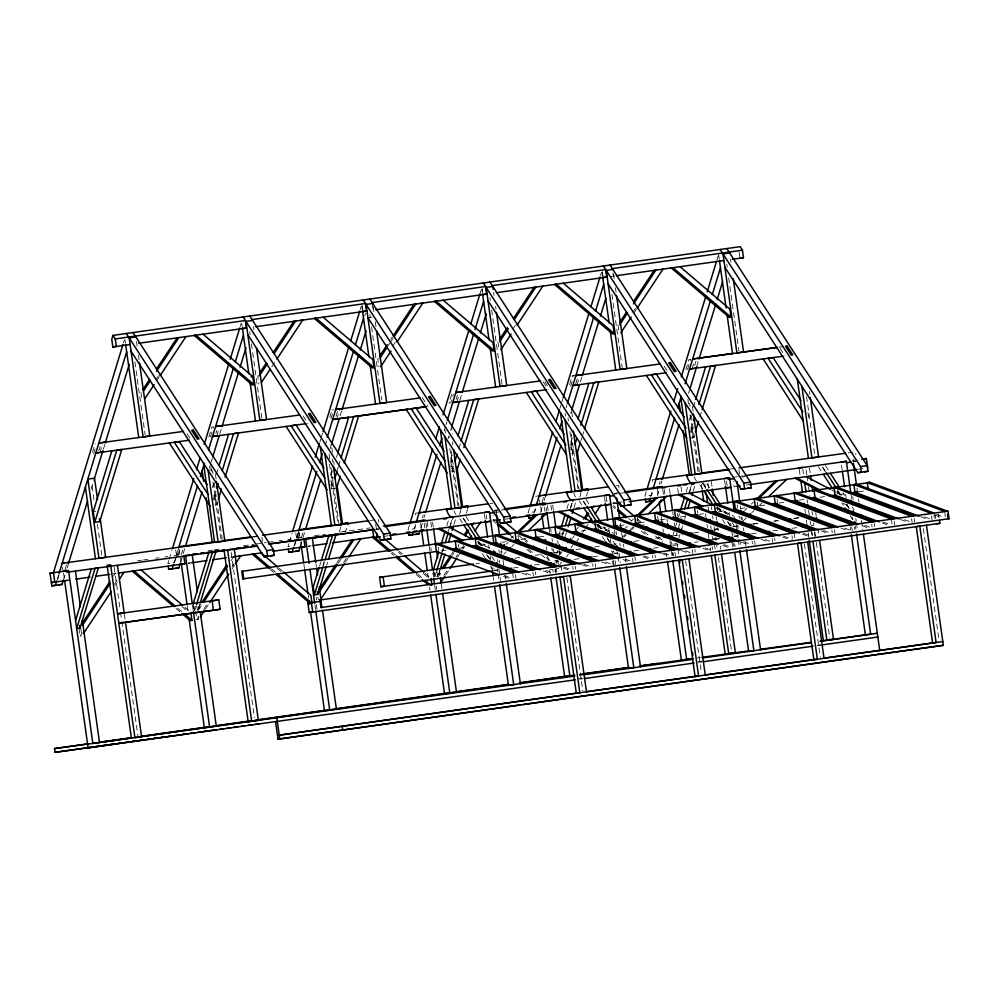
<?xml version="1.0" encoding="UTF-8"?>
<svg xmlns="http://www.w3.org/2000/svg" width="999" height="999" viewBox="0 0 999 999"><rect width="100%" height="100%" fill="white"/><g stroke="black" fill="none" stroke-linecap="round" stroke-linejoin="round"><path stroke-width="0.75" stroke-dasharray="5 3.75" d="M123.439 342.982L124.351 340.01M92.545 452.122L95.155 443.531M95.08 449.013L93.769 453.309L92.108 453.546M57.255 579.383L58.616 574.924M57.755 579.233L59.116 574.75M98.739 451.261L100.924 444.105M99.962 452.46L102.585 443.868M64.985 569.742L66.733 564.01M63.474 579.932L66.646 569.517M67.095 568.069L68.407 563.773M91.146 489.21L94.118 479.495M103.347 449.25L104.758 444.592M168.744 560.676L167.844 563.661L174.513 562.712L175.424 559.727M169.206 559.178L171.94 550.224M240.197 326.473L241.109 323.489M208.866 437.025L211.913 427.01L213.586 426.773L210.527 436.788L208.866 437.025L211.338 436.688M174.013 562.874L175.836 556.918M176.286 555.432L178.097 549.487M175.874 558.241L178.609 549.288M177.972 555.119L180.594 546.54M215.934 433.316L216.808 430.457M216.721 435.939L218.906 428.783M181.306 554.657L183.491 547.489M180.682 561.925L184.765 548.538M209.266 468.231L210.627 463.761M211.089 462.275L212.45 457.817M219.705 434.016L221.516 428.072M212.3 487.737L213.649 483.279M216.371 474.388L218.631 466.97M213.324 499.912L216.021 491.083M217.432 502.16L216.533 505.094L215.035 494.443M194.73 610.414L196.079 606.006M198.064 609.939L199.862 604.07M288.848 543.681L287.937 546.665L290.597 546.291M289.298 542.195L292.033 533.241M319.792 442.245L320.704 439.26M321.154 437.762L322.515 433.291M360.289 309.478L361.201 306.493M329.832 417.17L331.581 411.451M332.367 414.073L330.619 419.805L328.958 420.042M294.106 545.879L299.026 529.782M294.605 545.716L298.701 532.292M325.1 445.779L326.91 439.81M364.685 315.996L365.597 313.012M298.064 538.136L299.812 532.405M336.026 416.321L337.774 410.601M336.825 418.956L339.435 410.364M301.411 537.662L303.147 531.93M300.324 546.416L302.597 538.985M303.047 537.499L304.87 531.543M330.145 448.663L331.368 444.655L328.708 445.03M340.197 415.734L341.621 411.076M332.392 470.741L330.132 478.159L333.878 477.622M336.463 457.392L337.362 454.42M336.626 488.111L331.631 488.811L333.429 482.929M337.4 470.029L338.361 466.733M338.748 465.584L340.609 459.365M319.555 566.246L320.904 561.813M322.889 565.771L324.238 561.351M323.326 565.559L324.225 562.624M326.661 565.084L327.56 562.15M409.39 525.199L408.029 529.67L414.697 528.733L416.071 524.25M479.932 293.981L481.293 289.51M451.673 394.455L449.051 403.047L450.724 402.809L453.334 394.218M414.21 528.883L415.572 524.425M444.155 430.731L445.517 426.261M445.966 424.775L446.878 421.803M456.118 399.338L457.43 395.042M456.918 401.96L459.103 394.805M422.377 517.807L423.251 514.947M420.879 527.947L422.24 523.476M424.038 517.569L424.962 514.56M448.101 438.711L449.001 435.739L449.662 440.247M450.649 430.332L451.473 427.659L452.322 433.753M459.852 400.174L462.038 393.019M450.674 459.69L452.035 455.232M452.172 470.354L453.521 465.934M458.841 448.588L460.651 442.657M446.853 525.649L448.651 519.755M442.082 551.735L442.982 548.776M448.389 531.081L449.737 526.648M450.187 525.174L451.985 519.28M434.927 576.423L436.263 572.027M442.532 551.498L443.419 548.563M449.687 528.034L452.372 519.23M440.047 570.092L437.812 577.422L436.688 569.43M453.921 524.625L455.706 518.756M529.482 508.204L528.121 512.687L534.79 511.738L536.163 507.267M559.977 408.266L560.889 405.282M561.338 403.783L563.161 397.814M600.474 275.499L601.386 272.515M569.58 384.627L572.202 376.036L573.876 375.799M572.127 381.531L570.816 385.826L569.143 386.064M533.841 513.386L535.664 507.43M566.058 407.792L566.97 404.82M575.774 383.778L577.522 378.047M577.01 384.977L579.195 377.809M542.032 502.247L543.781 496.528M540.521 512.437L542.332 506.493M544.13 500.586L545.442 496.291M570.741 413.349L571.565 410.676M580.382 381.755L581.805 377.098M570.766 442.694L572.127 438.249M573.613 448.951L571.815 454.832L574.313 454.483M580.856 440.871L581.755 437.924M582.205 436.463L584.003 430.569M559.29 533.741L560.189 530.781M566.945 508.666L568.743 502.759M562.187 534.74L563.086 531.793M570.279 508.191L572.077 502.285M556.805 553.571L557.704 550.636M562.624 534.502L563.511 531.568M570.679 508.104L572.464 502.247M559.69 554.57L560.589 551.635M565.509 535.501L566.408 532.567M574.013 507.642L575.799 501.773M646.241 491.695L644.879 496.166L651.548 495.217L652.921 490.746M716.783 260.477L718.144 255.994M685.901 369.543L688.96 359.515L690.634 359.278L687.574 369.305L685.901 369.543L688.386 369.205M650.599 496.865L652.422 490.921M692.095 368.693L693.843 362.962M694.642 365.597L695.953 361.301M659.228 484.303L660.102 481.431M657.28 495.929L659.09 489.972M660.888 484.065L661.813 481.043M688.586 393.306L689.485 390.322M696.753 366.533L699.013 359.091M689.335 420.242L690.696 415.796M693.406 406.893L695.217 400.961M690.371 432.43L693.069 423.588M689.822 438.136L693.581 437.612L694.48 434.665M699.862 416.995L701.66 411.101M673.151 534.565L674.05 531.618M675.861 525.711L676.76 522.764M678.558 516.858L679.457 513.911M686.201 491.783L687.549 487.362M676.048 535.564L676.947 532.617M678.746 526.71L679.645 523.763M689.547 491.321L691.345 485.414M689.035 494.168L691.72 485.364M678.958 537.699L679.844 534.765M681.643 528.896L682.529 525.961M684.777 518.631L685.664 515.696M693.269 490.759L694.617 486.363M155.844 379.682L158.416 375.786M156.731 380.731L159.316 376.848M113.411 576.173L115.135 573.576M80.744 627.946L81.868 635.938L80.107 636.176L82.692 632.28M114.473 584.253L117.045 580.357M115.372 585.314L117.083 582.717M271.778 366.808L276.074 360.327M200.911 603.858L195.742 611.663L196.865 619.655L198.626 619.417L197.502 611.425M198.364 610.127L201.798 604.919M231.056 560.714L233.641 556.818L231.893 557.055M196.865 619.655L198.589 617.057M203.746 609.278L208.042 602.784M232.093 566.445L233.803 563.848M205.494 609.028L209.79 602.547M232.13 568.793L234.703 564.897M390.734 339.435L392.457 336.838M388.186 345.704L389.91 343.107M390.771 341.795L393.344 337.899M392.694 346.166L395.267 342.27M336.488 563.473L339.073 559.565M338.249 563.224L340.821 559.328M343.594 562.425L346.166 558.541M345.342 562.187L347.927 558.291M512.787 329.183L515.372 325.287M436.8 576.386L440.234 571.178M451.423 554.283L453.146 551.685M437.687 577.447L441.983 570.941M452.31 555.344L454.033 552.734M443.931 575.299L448.226 568.806M455.956 557.117L457.679 554.52M461.975 548.039L463.686 545.442M445.679 575.049L449.113 569.855M457.704 556.88L459.428 554.283M462.862 549.088L464.585 546.49M632.879 312.188L635.464 308.291M633.778 313.249L636.351 309.353M560.327 554.195L562.05 551.598M576.685 529.482L578.396 526.885M572.415 538.349L574.125 535.751M559.727 564.797L561.45 562.2M570.891 547.914L572.614 545.317M566.633 556.768L568.356 554.17M576.947 541.183L578.658 538.598M582.954 532.105L584.677 529.507M585.539 528.209L588.111 524.313M511.063 538.149L513.286 536.038M506.168 544.255L508.391 542.132M503.808 554.083L506.068 551.935M511.688 546.578L513.936 544.43M631.168 521.166L633.378 519.055M625.149 528.321L627.372 526.211M622.152 537.325L625.536 534.115M630.032 529.832L633.403 526.61M623.913 537.087L626.161 534.952M631.78 529.582L634.04 527.447M744.605 510.514L746.827 508.404M751.26 504.17L753.471 502.06M742.881 521.166L746.253 517.957M751.885 512.599L754.133 510.452M759.752 505.094L762 502.947M609.877 276.611L614.472 275.961M369.243 317.532L371.915 317.158M332.018 410.015L333.678 409.777M209.415 470.117L212.075 469.73M93.269 511.663L95.779 511.313M450.224 461.163L452.722 460.814M570.317 444.18L572.814 443.818M451.723 471.828L454.22 471.478M418.868 512.799L415.522 513.274L415.909 515.971M535.626 496.278L538.961 495.816M655.719 479.295L652.384 479.77L652.946 483.803M616.42 485.714L618.643 485.402L619.018 488.099M137.637 560.789L141.783 560.189M143.319 559.977L147.914 559.328M155.557 558.241L159.066 557.767M164.748 556.942L167.807 556.505M173.926 555.644L180.494 554.732M208.179 550.799L212.775 550.149M214.31 549.937L220.442 549.063M243.431 545.816L254.171 544.293M255.694 544.08L266.421 542.557M267.957 542.345L274.088 541.47M279.133 540.771L282.193 540.347M287.887 539.522L291.396 539.035M297.078 538.224L304.146 537.225M314.485 535.764L325.649 534.19M340.534 532.067L370.105 527.909M494.355 510.314L503.983 508.966M614.36 493.331L620.479 492.47M492.582 511.363L503.309 509.852M612.674 494.38L617.27 493.731M618.806 493.506L624.937 492.644M732.766 477.385L737.362 476.735M738.885 476.523L743.481 475.874M852.597 460.452L857.192 459.802M375.562 529.395L378.671 528.958M499.875 511.813L495.654 512.4M855.706 461.476L853.483 461.788L852.721 456.406M112.937 573.901L116.009 573.463M191.109 562.824L188.049 563.249L191.558 562.774M230.969 557.18L234.028 556.755M311.213 545.829L308.142 546.266L310.477 545.941M492.607 520.167L498.164 519.38M612.612 503.184L616.333 502.672M617.657 502.497L622.24 501.848M383.441 536.426L388.049 535.776M505.069 519.218L508.141 518.793M746.34 485.077L749.837 484.59M858.066 469.268L864.197 468.394M441.458 550.799L446.091 550.149M459.115 548.301L467.719 547.09M480.082 545.342L486.925 544.368M501.71 542.282L506.343 541.62M520.916 539.56L526.423 538.786M538.773 537.037L547.165 535.839M558.866 534.19L565.709 533.216M581.156 531.031L585.789 530.382M600.561 528.296L605.869 527.534M619.105 525.674L627.497 524.475M639.185 522.827L645.366 521.953M659.939 519.892L666.108 519.018M680.019 517.045L686.201 516.171M698.551 514.423L707.155 513.211M718.631 511.588L724.812 510.714M740.259 508.528L744.892 507.867M759.677 505.781L767.394 504.682M778.883 503.059L786.6 501.973M798.963 500.224L804.47 499.438M819.917 497.252L824.55 496.603M839.123 494.542L845.304 493.668M858.541 491.795L865.384 490.821M713.96 529.408L717.969 528.846M475.961 563.673L479.47 563.199M514.76 558.191L521.328 557.28M535.089 555.332L541.208 554.457M554.982 552.509L559.565 551.86M575.948 549.537L580.993 548.838M594.305 546.94L600.874 546.016M633.99 541.333L640.109 540.471M655.406 538.311L661.076 537.487M673.314 535.751L682.504 534.453M693.656 532.892L700.861 531.868M713.536 530.082L718.131 529.433M553.446 552.909L556.78 552.435M554.57 560.901L557.904 560.427M673.826 544.03L677.16 543.556M712.237 536.513L712.624 539.21L719.292 538.261M493.131 570.367L496.466 569.892M614.335 553.221L616.558 552.909M734.427 536.226L736.65 535.914M850.074 515.646L852.584 519.517L855.918 519.043M811.25 525.661L813.923 525.287L813.548 522.589M494.567 570.666L497.627 570.242L494.118 570.716L493.743 568.031M513.024 568.044L521.116 566.908M534.44 565.009L539.035 564.36M555.856 561.987L558.916 561.55M574.213 559.39L579.258 558.691M592.569 556.793L600.674 555.656M614.435 553.708L617.494 553.284L613.985 553.758L613.611 551.061M633.791 550.973L639.909 550.112M653.221 548.214L659.79 547.29M673.114 545.392L679.682 544.48M694.53 542.37L698.039 541.883M714.422 539.547L719.455 538.848M734.752 536.688L737.811 536.251L734.302 536.738L733.928 534.04M579.507 674.3L582.592 673.863M579.295 674.6L582.38 674.163M579.408 675.399L582.492 674.962M578.995 678.483L582.08 678.046M579.732 679.195L583.029 678.733M698.588 662.374L701.885 661.912M817.444 645.566L820.741 645.104M379.583 358.703L377.822 358.941L378.946 366.933M259.49 375.699L257.73 375.936L258.853 383.928M778.858 347.165L783.441 346.541M572.202 376.036L577.16 375.362M730.344 469.055L734.964 468.419M848.213 452.909L855.494 451.898L855.868 454.582M489.96 503.583L492.582 503.221M253.309 536.538L257.917 535.914M370.254 520.504L374.862 519.867M253.484 537.025L258.104 536.388M343.619 531.793L345.117 531.306A9.353 4.346 81.9 0 0 346.715 528.758L346.915 528.021A9.353 4.346 81.9 0 0 347.265 525.486M741.945 477.085L745.017 476.673M852.609 461.9L856.081 461.413M375.961 529.32L379.033 528.896M737.599 486.326L734.09 486.8L733.341 481.418M617.507 503.321L613.998 503.796L613.436 499.762M497.402 520.304L493.906 520.791L493.144 515.409M733.229 526.748L740.858 525.699M753.071 524.025L759.178 523.189M774.437 521.091L777.497 520.679M794.28 518.381L798.863 517.744M714.347 529.37L717.394 528.946M732.667 526.86L740.296 525.811M752.509 524.138L758.616 523.301M773.875 521.203L778.458 520.579M793.718 518.481L799.824 517.644M613.836 544.18L616.171 543.856M712.624 539.21L718.718 538.374M733.99 536.276L738.561 535.651M751.348 533.866L758.403 532.929M772.714 530.931L778.246 530.207M791.982 528.321L799.625 527.272M550.474 569.63L552.235 569.393M557.155 568.681L558.903 568.443M697.29 657.941L700.374 657.529M697.826 661.713L702.434 661.076M817.844 645.254L820.928 644.83M936.513 514.473L943.805 517.182M934.003 514.822L941.295 517.544M924.537 516.92L931.83 519.63M920.579 516.733L927.871 519.443M904.607 519.73L910.439 521.903M900.648 519.542L906.48 521.715M883.216 522.015L890.509 524.725M882.167 522.914L889.46 525.624M864.747 525.374L872.027 528.084M862.237 525.724L869.53 528.446M844.804 528.196L852.097 530.906M840.846 528.009L848.139 530.719M823.413 530.469L830.706 533.191M820.916 530.831L828.208 533.541M803.483 533.291L809.315 535.464M802.447 534.19L809.739 536.9M783.553 536.113L792.307 539.373M782.517 537.012L789.797 539.722M765.084 539.472L772.377 542.195M761.126 539.285L768.406 541.995M743.693 541.758L750.986 544.467M741.183 542.107L748.476 544.817M723.763 544.567L731.043 547.29M722.714 545.466L730.007 548.189M705.282 547.939L711.113 550.112M702.784 548.289L708.616 550.461M685.351 550.749L691.183 552.922M681.393 550.561L688.686 553.284M663.96 553.034L671.253 555.744M661.463 553.384L668.756 556.106M644.03 555.856L651.323 558.566M642.981 556.743L650.274 559.465M625.549 559.215L632.842 561.925M623.051 559.565L628.883 561.738M605.619 562.037L611.45 564.21M601.66 561.85L608.953 564.56M584.228 564.31L591.52 567.02M581.73 564.66L587.562 566.833M564.298 567.132L570.129 569.305M563.261 568.031L570.541 570.741M545.829 570.491L553.121 573.214M543.319 570.854L549.15 573.014M525.899 573.314L531.73 575.486M521.928 573.126L529.22 575.836M504.507 575.586L511.788 578.309M503.459 576.485L509.29 578.658M831.905 490.072L835.976 492.195M837.324 492.907L842.756 495.729M843.206 503.321L850.087 506.905M716.495 507.292L734.14 516.495M716.108 508.241L731.031 516.033M596.403 524.288L614.048 533.491M591.945 523.114L596.016 525.237M597.365 525.949L609.577 532.317M477.672 541.982L493.956 550.474M478.633 543.643L485.414 547.177M637.05 518.593L644.155 524.662M658.378 536.788L664.31 541.845M636.488 519.855L640.034 522.877M655.444 536.026L662.562 542.082M613.374 505.444L615.746 507.467M628.758 518.568L631.118 520.579M644.143 531.68L650.062 536.725M612.799 506.693L615.172 508.716M641.208 530.919L647.127 535.963M523.851 538.149L528.583 542.195M546.366 557.355L549.925 560.389M518.543 535.352L526.835 542.432M541.058 554.557L546.99 559.615M528.571 549.213L534.477 554.258M493.681 521.191L496.041 523.214M510.252 535.327L513.798 538.349M526.81 549.45L532.729 554.495M399.013 551.098L402.572 554.133M425.087 573.339L429.832 577.372M398.439 552.347L400.811 554.37M423.339 573.576L429.258 578.633M391.908 552.072L395.454 555.094M417.932 574.275L422.677 578.309M391.333 553.321L393.706 555.344M416.183 574.512L420.916 578.546M278.921 568.081L282.467 571.116M277.16 568.331L281.905 572.365M271.815 569.068L275.362 572.09M270.055 569.305L273.614 572.327M184.902 607.317L188.449 610.352M181.955 606.543L187.887 611.6M177.747 608.254L182.48 612.287M175.999 608.491L180.732 612.524M780.094 348.389L784.977 355.956M825.399 465.621L828.758 470.804M843.031 492.882L844.717 495.467M852.272 507.155L853.958 509.752M822.901 467.382L825.424 471.278M838.024 490.746L841.383 495.941M847.264 505.032L848.938 507.629M822.527 467.42L825.024 471.291M837.549 490.646L840.883 495.816M846.727 504.845L849.237 508.716M818.356 466.595L821.69 471.765M841.732 502.734L843.393 505.319M664.148 366.171L668.219 372.465M706.98 483.791L709.502 487.687M724.612 511.051L726.298 513.648M732.18 522.727L734.69 526.623M702.809 482.954L706.168 488.149M718.756 507.629L721.278 511.513M727.996 521.903L730.519 525.799M702.422 483.004L705.769 488.161M719.118 508.816L720.791 511.388M727.472 521.715L729.982 525.586M699.924 484.765L703.259 489.922M722.464 519.605L724.974 523.476M544.905 381.668L547.352 385.439M543.231 381.905L548.126 389.46M586.051 499.475L589.41 504.67M603.683 526.735L606.206 530.631M612.924 541.021L615.434 544.917M583.553 501.248L586.076 505.144M598.663 524.612L601.186 528.508M607.067 537.599L609.577 541.495M583.166 501.273L585.676 505.157M598.189 524.512L600.699 528.384M607.38 538.711L609.877 542.582M578.995 500.462L582.33 505.619M602.372 536.6L604.882 540.471M611.55 550.799L613.224 553.384L612.849 550.711M422.327 397.627L428.034 406.456M465.959 516.471L469.318 521.665M483.591 543.731L485.264 546.328M491.983 556.705L494.505 560.601M463.461 518.244L465.971 522.127M478.571 541.608L480.257 544.205M487.812 555.881L490.334 559.777M463.074 518.269L465.571 522.14M478.096 541.508L479.77 544.08M486.451 554.408L488.948 558.279M459.74 518.743L462.237 522.614M482.28 553.596L484.777 557.467M490.621 566.495L492.295 569.08M303.047 415.884L307.942 423.439M187.1 433.666L191.184 439.96M575.561 496.853L575.162 496.191A9.353 4.346 81.9 0 1 573.851 492.982M944.767 512.699L945.304 516.583M938.548 513.898L939.122 517.932M935.052 514.373L935.613 518.419M934.015 515.534L934.377 518.131M931.518 515.896L932.067 519.78M923.376 528.758L939.072 640.509M914.085 518.356L914.634 522.24M911.587 518.706L912.124 522.589M894.155 521.178L894.704 525.062M891.47 520.229L892.02 524.125M874.038 522.702L874.587 526.585M871.715 524.35L872.077 526.935M856.917 488.061L857.367 491.258M858.453 498.976L858.89 502.06M861.488 520.579L862.799 529.845M852.759 496.603L853.196 499.7M855.806 518.219L856.23 521.303M856.455 522.852L857.317 529.02M851.136 495.292L851.56 498.376M855.469 526.161L855.906 529.245M854.295 526.81L854.657 529.408M852.209 516.858L852.584 519.517M851.785 527.172L852.334 531.056M841.533 465.134L842.182 469.767M845.654 494.468L846.091 497.552M846.965 503.721L847.389 506.818M850.211 526.873L850.649 529.97M836.987 490.884L837.349 493.469M834.352 529.632L834.902 533.516M831.855 529.994L832.217 532.579M809.402 391.446L809.827 394.493M806.555 396.553L814.884 455.906M807.954 412.612L809.028 420.229M809.44 467.944L810.301 474.113M815.733 512.699L816.158 515.784M817.894 528.134L818.768 534.303M806.143 469.967L806.805 474.587M807.017 476.136L807.667 480.769M808.541 486.938L809.839 496.203M812 511.638L812.437 514.722M814.822 531.705L815.471 536.326M816.345 542.507L829.794 638.199M814.422 532.455L814.972 536.338M811.737 531.518L812.287 535.402M802.759 468.881L803.633 475.062M807.105 499.75L807.542 502.834M808.616 510.551L809.277 515.184M810.139 521.366L810.576 524.45M811.663 532.167L812.087 535.252M799.262 469.368L800.124 475.536M804.894 509.49L805.331 512.574M806.418 520.292L806.867 523.538M808.154 532.642L808.803 537.275M804.395 544.03L820.316 657.305M794.305 533.978L794.854 537.862M791.995 535.626L792.357 538.224M777.197 499.338L777.559 501.935M739.135 252.173L739.772 256.706M774.562 538.099L774.924 540.684M772.052 538.449L772.602 542.332M730.506 259.053L730.943 262.1M726.773 264.223L727.197 267.27M728.696 277.947L738.985 351.086M757.254 502.16L757.629 504.745M718.606 254.508L719.243 259.078M754.632 540.921L755.169 544.805M752.122 541.271L752.484 543.856M738.923 469.755L739.497 473.801M740.396 506.231L740.833 509.315M741.907 517.032L742.344 520.117M743.431 527.834L743.868 530.931M745.379 541.733L746.028 546.366M740.996 516.895L741.37 519.567M739.06 515.796L739.435 518.469M737.324 504.982L737.687 507.567M737.737 525.474L738.174 528.558M739.697 539.36L740.559 545.541M736.113 524.15L736.763 528.783M737.624 534.952L738.061 538.049M738.273 539.585L739.36 547.302M726.473 481.019L727.235 486.401M734.69 543.731L735.064 546.328M724.562 480.107L725.424 486.288M729.12 512.524L729.545 515.609M730.631 523.326L731.068 526.423M731.93 532.592L732.367 535.676M733.453 543.394L733.89 546.478M732.005 542.794L732.554 546.678M717.207 506.505L717.757 510.389M711.3 481.393L712.162 487.574M716.283 516.895L716.72 519.98M717.806 527.697L718.244 530.794M720.404 546.228L720.841 549.313M708.016 483.429L708.666 488.049M711.263 506.58L711.7 509.665M712.562 515.834L712.999 518.918M714.085 526.635L714.735 531.268M715.609 537.45L716.033 540.534M716.258 542.07L717.344 549.787M718.418 557.504L731.655 651.66M714.585 545.267L715.122 549.15M704.844 483.891L705.494 488.511M708.104 507.042L708.528 510.127M710.701 525.561L711.138 528.646M692.432 406.443L693.281 412.525M712.262 546.915L712.624 549.5M701.335 484.365L701.985 488.998M705.456 513.698L705.893 516.783M706.98 524.5L707.417 527.584M708.279 533.753L708.928 538.386M710.239 547.652L710.664 550.736M689.61 403.284L690.034 406.331M691.32 415.459L699.225 471.765M692.082 426.948L693.581 437.612M687.861 399.375L688.511 403.946M690.009 414.597L698.126 472.427M690.983 427.609L692.482 438.261M697.464 510.626L697.826 513.211M694.829 549.375L695.192 551.96M692.332 549.725L692.869 553.608M680.993 486.663L681.755 492.045M677.672 488.499L678.433 493.881M685.639 560.826L701.348 672.577M677.534 513.436L677.896 516.033M669.455 488.711L670.104 493.344M672.714 511.863L673.139 514.947M674.225 522.664L674.662 525.749M677.272 544.28L677.697 547.365M677.921 548.901L678.783 555.082M674.899 552.197L675.449 556.081M664.198 489.435L664.847 494.068M671.578 541.908L672.015 544.992M673.089 552.709L673.526 555.806M672.402 552.547L672.764 555.144M662.787 489.66L663.436 494.28M666.907 518.981L667.344 522.065M669.942 540.584L670.591 545.217M671.465 551.398L672.115 556.018M657.317 488.836L658.179 495.005M661.213 516.62L661.862 521.241M662.949 528.958L663.386 532.055M666.42 553.658L666.857 556.743M657.592 516.258L657.966 518.856M654.969 555.019L655.332 557.604M613.536 274.051L614.185 278.621M615.471 287.762L616.108 292.332M612.961 273.114L613.386 276.136M652.459 555.369L652.822 557.954M618.019 324.962L619.143 332.954M611.937 294.455L622.227 367.607M637.487 517.782L637.849 520.379M602.36 271.528L602.996 276.049M602.047 272.502L602.484 275.599M634.852 556.543L635.401 560.427M632.529 558.191L633.079 562.075M623.476 544.193L623.851 546.89M620.304 523.226L620.729 526.311M621.603 532.479L622.252 537.112M625.287 558.716L625.724 561.813M619.78 543.331L620.154 546.028M616.133 531.655L616.558 534.752M619.168 553.271L620.466 562.524M614.497 530.344L614.934 533.429M617.532 551.947L617.969 555.032M618.181 556.58L619.055 562.749M606.193 496.665L607.142 503.396M615.097 560.651L615.646 564.535M604.47 497.102L605.119 501.735M608.803 527.971L609.452 532.604M610.327 538.773L610.976 543.406M613.361 560.389L614.01 565.022M612.599 561.013L613.149 564.897M597.802 524.725L598.351 528.608M595.167 563.473L595.716 567.357M571.778 412.2L572.415 416.758M592.669 563.823L593.031 566.421M571.253 433.928L579.183 490.284M567.981 417.894L568.419 420.929M569.905 431.58L578.034 489.41M570.891 444.592L572.39 455.257M570.741 447.227L571.178 450.262M565.109 413.136L565.534 416.183M575.237 566.296L575.599 568.881M572.739 566.645L573.101 569.243M566.883 577.634L582.804 690.908M552.697 505.232L553.571 511.401M557.692 540.734L558.116 543.818M558.99 549.987L559.64 554.62M561.163 565.422L562.025 571.603M550.886 505.069L551.648 510.452M557.779 560.451L558.341 564.447M556.031 560.689L556.406 563.361M547.39 505.556L548.139 510.939M550.699 529.108L551.123 532.192M551.997 538.361L552.435 541.446M553.521 549.163L553.946 552.26M556.118 567.694L556.768 572.315M555.307 569.118L555.669 571.703M546.241 507.717L546.678 510.801M549.275 529.32L549.712 532.417M551.885 547.852L552.322 550.936M554.92 569.455L555.357 572.539M544.405 507.367L544.979 511.401M552.797 569.467L553.171 572.052M540.709 506.493L541.47 511.888M546.403 547.027L546.84 550.112M547.714 556.281L548.364 560.914M549.662 570.179L550.099 573.264M539.522 499.85L539.897 502.547M535.377 571.94L535.739 574.525M493.631 292.395L494.055 295.354M495.591 306.281L496.016 309.328M532.867 572.29L533.416 576.173M497.927 341.958L499.05 349.95M489.872 297.427L490.297 300.387M491.633 309.927L502.122 384.59M518.069 536.001L518.431 538.586M482.267 288.524L482.692 291.533M481.955 289.498L482.392 292.582M515.434 574.75L515.984 578.633M512.749 573.813L513.299 577.697M496.078 510.889L496.515 513.973M501.51 549.475L501.935 552.559M503.021 560.277L503.671 564.91M505.194 575.711L505.631 578.796M501.56 556.231L500.624 549.537L498.876 549.775L499.25 552.447M499.463 560.352L499.837 563.049M497.552 559.452L497.989 562.537M498.851 568.718L500.586 581.068M497.44 568.943L497.877 572.027M498.089 573.563L499.175 581.281M486.288 514.997L486.85 519.043M484.378 514.098L485.027 518.718M488.711 544.967L489.148 548.051M490.234 555.769L490.659 558.853M491.745 566.57L492.182 569.655M493.269 577.372L493.693 580.469M478.209 541.645L478.571 544.23M452.46 441.945L452.884 444.992M451.161 450.911L459.09 507.28M449.812 448.576L457.942 506.406M450.799 461.588L452.297 472.24M450.861 465.734L451.298 468.781M445.005 430.132L445.442 433.179M458.279 544.455L458.641 547.052M438.336 547.277L438.711 549.875M432.604 522.215L433.254 526.848M439.323 570.067L440.197 576.236M441.283 583.953L441.933 588.586M430.794 522.065L431.556 527.447M427.135 521.391L428.047 527.934M430.819 547.639L431.256 550.724M434.29 572.327L434.94 576.96M436.238 586.226L436.675 589.31M433.354 569.905L434.29 576.56M425.936 523.164L426.585 527.797M429.183 546.316L429.832 550.948M432.879 572.552L433.529 577.185M434.615 584.902L435.264 589.535M424.125 523.014L424.875 528.396M420.616 523.488L421.378 528.871M427.622 573.276L428.271 577.909M429.57 587.162L430.007 590.259M373.139 306.506L373.988 312.6M375.274 321.74L376.136 327.834M372.352 304.083L373.201 310.115M369.78 314.423L370.254 317.769M371.541 326.923L381.818 400.062M362.175 305.507L362.812 310.027M361.863 306.481L362.3 309.578M378.459 519.38L378.833 522.077M375.686 523.888L376.436 529.27M331.805 447.702L332.442 452.26M333.728 461.401L334.153 464.435M332.367 458.928L332.792 461.975M329.146 454.195L329.782 458.766M331.069 467.907L338.986 524.275M329.508 464.048L337.849 523.389M330.919 480.094L331.98 487.712M330.981 484.253L331.631 488.811M315.984 563.911L316.408 566.995M317.969 597.102L318.344 599.762M316.208 597.34L316.583 599.999M316.358 604.757L317.008 609.39M314.947 604.982L315.597 609.615M300.711 541.82L301.473 547.202M303.833 564.023L304.483 568.656M308.167 594.892L308.604 597.989M299.151 532.479L299.9 537.874M295.816 532.954L296.566 538.336M253.471 326.548L253.896 329.595M249.738 331.718L250.162 334.765M251.448 343.906L261.938 418.581M241.77 323.476L242.208 326.561M261.888 537.25L262.45 541.283M231.181 552.459L254.395 717.607M215.384 473.926L216.246 480.019M212.562 470.779L212.987 473.826M214.273 482.954L222.19 539.26M210.826 466.87L211.463 471.428M212.962 482.08L221.091 539.91M213.936 495.092L215.434 505.756M199.138 604.045L199.788 608.678M196.878 606.081L197.44 610.077M194.093 606.318L194.755 610.938M193.157 603.883L194.093 610.539M192.47 604.994L193.331 611.163M180.482 557.867L181.131 562.499M187.213 605.706L188.074 611.888M179.046 549.475L179.808 554.857M175.712 549.949L176.473 555.332M136.501 341.533L137.138 346.116M138.424 355.257L139.073 359.827M140.971 392.457L142.095 400.449M134.902 361.95L145.18 435.089M125.012 339.997L125.449 343.082M124.351 614.198L125.312 620.966M114.211 567.432L120.28 610.651M120.504 612.187L121.591 619.904M121.803 621.453L137.85 735.664M92.07 486.176L94.218 501.411M97.427 524.263L101.923 556.256M78.983 628.184L80.107 636.176M63.511 572.839L64.373 579.008M62.487 567.345L62.862 570.029M460.689 509.44A9.353 4.346 81.9 0 1 460.339 511.975L460.139 512.712A9.353 4.346 81.9 0 1 459.278 514.485M467.37 508.503A9.353 4.346 81.9 0 1 467.02 511.026L466.808 511.763A9.353 4.346 81.9 0 1 466.271 513.036M580.794 492.457A9.353 4.346 81.9 0 1 580.431 494.98L580.232 495.716A9.353 4.346 81.9 0 1 579.695 496.99M587.387 492.395A9.353 4.346 81.9 0 1 587.112 494.043L586.9 494.78A9.353 4.346 81.9 0 1 586.363 496.041M696.515 480.931A9.353 4.346 81.9 0 1 695.654 479.857L695.254 479.208A9.353 4.346 81.9 0 1 694.218 476.873M340.534 527.322A9.353 4.346 81.9 0 1 340.247 528.958L340.047 529.695A9.353 4.346 81.9 0 1 338.823 531.918M455.894 514.423A9.353 4.346 81.9 0 1 455.469 513.836L455.069 513.186A9.353 4.346 81.9 0 1 454.033 510.851"/><path stroke-width="1.5" d="M112.987 335.389L111.763 339.398L112.825 346.94L116.334 346.453L115.272 338.923L112.987 335.389L740.147 246.666L742.432 250.187L743.493 257.73L732.329 259.29M68.556 580.169L51.274 582.604L54.783 582.13L53.459 572.702L122.977 344.48M56.806 580.869L55.444 585.339L51.873 585.826L49.95 573.189L67.233 570.754M59.078 573.438L126.673 351.835M51.873 585.826L62.113 584.39L63.474 579.932M68.469 563.573L87.525 501.111M94.331 478.796L102.947 450.537M105.22 443.106L129.258 364.273M111.826 450.849L93.269 511.663L94.768 522.327L99.775 521.615L121.791 449.463L116.783 450.174L94.768 522.327M75.574 620.516L91.321 568.893M80.032 628.046L98.377 567.907L95.042 568.381L76.698 628.508L80.032 628.046L79.658 625.374M172.39 548.738L193.781 478.621M196.503 469.68L200.15 457.742M204.246 444.318L228.821 363.761M230.182 359.29L239.735 327.959M173.564 564.36L172.203 568.818L168.631 569.305L168.232 566.483M178.559 548.001L197.615 485.526M200.337 476.61L204.42 463.224M208.504 449.837L233.454 368.032M235.264 362.088L243.431 335.314M168.631 569.305L178.871 567.869L180.232 563.411M185.677 545.566L202.01 492.02M212.899 456.331L219.256 435.502M221.978 426.585L238.761 371.553M240.122 367.095L246.016 347.764M219.081 465.484L228.584 434.328M216.92 488.136L218.269 483.716M222.315 470.467L233.541 433.653L238.549 432.942L225.075 477.122M218.331 499.213L221.478 488.898M193.157 603.883L208.916 552.26M196.528 604.545L212.625 551.748M200.312 602.609L215.971 551.273L213.736 551.585M292.482 531.743L312.512 466.108M315.234 457.155L319.33 443.731M322.977 431.805L348.913 346.778M350.736 340.809L359.84 310.976M293.656 547.365L292.295 551.823L288.723 552.322L288.336 549.487M298.651 531.006L316.795 471.516M319.518 462.587L322.24 453.671M327.235 437.312L353.546 351.049M355.357 345.092L363.524 318.331M288.723 552.322L298.963 550.886L300.324 546.416M305.769 528.571L320.741 479.495M331.631 443.806L339.348 418.519M342.07 409.59L358.853 354.57M360.214 350.1L366.121 330.769M337.824 452.947L348.676 417.345M334.765 478.509L337.013 471.141M341.059 457.892L353.634 416.658L358.641 415.959L344.268 463.074M336.626 488.111L340.222 476.323M319.106 567.719L313.261 586.888L314.385 594.88L317.719 594.417L326.211 566.545M321.353 560.339L329.008 535.264M314.385 594.88L322.877 567.02M325.112 559.69L332.729 534.752M328.459 559.215L336.064 534.29L333.841 534.602M409.852 523.701L432.604 449.125M435.789 438.673L439.423 426.748M443.069 414.81L469.006 329.782M470.829 323.813L479.932 293.981M413.299 531.868L412.387 534.84L408.828 535.327L408.429 532.504M416.471 521.453L436.888 454.52M439.61 445.604L441.883 438.161M447.327 420.317L473.638 334.053M475 329.595L483.616 301.336M408.828 535.327L419.068 533.891L419.967 530.919M425.861 511.588L440.834 462.5M451.723 426.81L459.44 401.523M462.162 392.607L478.946 337.575M480.307 333.117L486.213 313.773M457.917 435.951L468.781 400.349M454.87 461.513L457.105 454.158M461.151 440.909L473.726 399.675L478.733 398.963L463.911 447.552M456.73 471.116L460.314 459.34M433.354 569.905L438.748 552.197M441.446 543.356L445.054 531.555M436.713 570.566L442.082 552.959M445.217 542.694L448.339 532.43M440.497 568.618L444.967 553.958M448.551 542.22L451.236 533.429M452.122 530.494L453.471 526.098M529.945 506.718L552.697 432.13M555.881 421.69L559.527 409.752M563.161 397.814L589.098 312.787M590.921 306.83L600.024 276.985M533.391 514.872L532.479 517.844L528.921 518.331L528.521 515.509M536.563 504.458L556.98 437.537M559.702 428.608L561.975 421.178M567.42 403.321L593.731 317.07M595.554 311.114L603.721 284.34M545.504 496.078L560.938 445.517M571.828 409.815L579.532 384.54M582.255 375.612L599.05 320.579M600.411 316.121L605.856 298.276M578.009 418.956L588.873 383.366M574.962 444.53L576.76 438.636M580.794 425.387L593.831 382.679L598.826 381.968L584.452 429.095M576.823 454.133L580.407 442.345M555.244 547.015L556.143 544.055M557.942 538.161L558.841 535.214M561.55 526.361L565.147 514.56M558.591 547.702L559.49 544.767M561.276 538.911L562.175 535.976M565.309 525.711L568.443 515.447M564.173 539.897L565.059 536.962M568.194 526.698L570.879 517.907M572.227 513.498L573.563 509.103M647.152 488.711L670.816 411.138M674 400.699L677.647 388.761M681.281 376.823L705.856 296.278M707.23 291.795L716.333 261.963M650.149 498.351L649.238 501.323L645.679 501.823L645.279 498.988M653.321 487.937L674.65 418.044M677.821 407.629L681.243 396.441M685.089 383.828L710.489 300.549M712.312 294.593L720.479 267.832M662.262 479.557L679.058 424.538M689.947 388.836L696.753 366.533M699.013 359.091L715.808 304.071M717.17 299.6L722.614 281.755M695.679 399.475L705.631 366.845M693.968 420.641L694.867 417.707M698.9 404.445L710.589 366.158L715.584 365.459L702.11 409.627M695.379 431.718L698.513 421.416M674.512 530.144L675.411 527.185M677.21 521.291L678.109 518.344M680.806 509.49L684.402 497.689M677.859 530.831L678.746 527.897M680.544 522.027L681.43 519.105M684.565 508.841L687.699 498.563M680.744 531.83L681.643 528.896M683.428 523.026L684.327 520.092M687.899 508.366L690.584 499.562M691.932 495.167L692.819 492.232M142.695 389.847L149.575 379.445M156.468 369.043L177.11 337.849L178.871 337.6L156.493 371.403M143.581 390.909L150.474 380.507M144.705 398.913L154.158 384.627M160.177 375.549L185.951 336.601M82.43 622.976L109.965 581.381M82.455 625.337L110.002 583.741M83.579 633.341L111.076 591.808M119.668 578.821L123.963 572.327M259.453 373.339L266.333 362.937M273.227 352.535L293.881 321.328L295.629 321.091L274.113 353.596M259.49 375.699L267.233 363.998M261.463 382.392L270.055 369.405M276.935 359.028L302.709 320.08L300.949 320.329M201.773 602.559L226.723 564.86M203.521 602.322L227.61 565.921M200.337 616.82L204.633 610.327M209.79 602.547L228.684 573.988M235.564 563.598L240.722 555.819L238.961 556.056M379.545 356.343L387.287 344.643M393.319 335.539L413.973 304.333L415.721 304.096L394.205 336.601M380.444 357.405L387.325 347.003M380.706 366.695L391.009 351.124M397.028 342.033L422.802 303.097L421.041 303.334M319.28 589.472L335.627 564.772M339.935 558.266L351.985 540.072L353.733 539.822L341.683 558.029M319.318 591.833L337.387 564.535M320.429 599.837L344.493 563.486M348.788 556.992L360.814 538.823L359.053 539.06M499.637 339.348L507.392 327.647M513.411 318.556L534.065 287.35M499.675 341.708L508.279 328.708M514.298 319.605L535.814 287.1M500.799 349.712L511.101 334.128M517.12 325.05L542.894 286.101M441.958 568.581L450.561 555.581M454.008 550.374L455.731 547.777M464.335 534.777L467.769 529.582M443.706 568.344L451.461 556.643M454.895 551.436L456.618 548.838M465.222 535.839L468.668 530.631M472.102 525.437L473.826 522.839M440.522 582.842L444.817 576.348M449.975 568.568L456.855 558.179M460.289 552.984L462 550.387M469.742 538.711L471.453 536.113M474.887 530.919L480.906 521.84M619.742 322.365L626.623 311.963M633.503 301.561L654.158 270.354M619.767 324.725L627.509 313.024M633.541 303.921L655.906 270.117M620.891 332.717L631.206 317.145M637.212 308.054L662.986 269.118M562.912 550.287L564.635 547.689M568.081 542.494L570.654 538.586M574.1 533.391L575.824 530.794M583.566 519.093L587.862 512.587M564.66 550.049L566.383 547.452M569.83 542.245L571.553 539.647M574.987 534.453L576.71 531.843M585.314 518.843L588.761 513.648M592.207 508.441L593.918 505.844M580.382 536.001L582.105 533.404M589.835 521.715L591.545 519.118M594.992 513.936L600.998 504.845M502.197 546.603L504.42 544.492M516.608 532.867L535.464 514.91L537.225 514.672L518.369 532.629M501.735 548.476L503.946 546.366M541.446 516.808L544.817 513.586L546.565 513.349L528.571 530.494M508.316 549.787L510.564 547.652M516.196 542.295L518.444 540.147M621.178 530.669L623.401 528.558M636.713 515.884L655.556 497.914L657.317 497.677L638.461 515.634M621.828 531.493L624.05 529.37M659.29 501.96L661.538 499.812M628.408 532.804L630.656 530.656M648.663 513.511L666.67 496.353M741.283 513.686L743.493 511.563M756.805 498.888L775.661 480.931L777.409 480.694L758.553 498.651M741.92 514.497L744.143 512.387M748.501 515.809L750.749 513.673M755.256 509.378L757.504 507.242M768.755 496.515L786.762 479.37M115.272 338.923L245.367 320.517L246.428 328.047L138.849 343.256M252.048 319.568L365.472 303.521L366.521 311.051L255.732 326.723M372.14 302.572L485.564 286.526L486.625 294.068L375.824 309.727M492.232 285.589L605.656 269.543L606.718 277.073L496.353 292.695M612.325 268.594L742.432 250.187M135.852 336.963L129.183 337.912L143.107 436.963L149.775 436.014L139.498 362.874M252.61 320.454L245.941 321.391L259.865 420.442L266.533 419.505L256.468 347.877M372.714 303.459L366.034 304.408L379.957 403.459L386.625 402.51L376.561 330.894M612.899 269.48L606.231 270.417L620.142 369.468L626.823 368.531L616.533 295.379M729.657 252.959L722.989 253.908L736.9 352.959L743.581 352.01L733.291 278.871M112.825 346.94L130.107 344.505M616.445 275.699L723.588 260.539M101.361 442.682L98.851 443.032L183.529 431.393M103.022 442.445L105.532 442.082M218.119 426.161L215.609 426.511L299.725 414.972M219.78 425.924L222.29 425.574M338.211 409.165L335.701 409.528L420.379 397.877M339.872 408.928L342.382 408.579M458.304 392.182L455.806 392.532L540.471 380.894M459.977 391.945L462.475 391.583M578.396 375.187L575.899 375.537L660.564 363.898M580.069 374.95L582.567 374.6M695.154 358.666L692.657 359.028L776.772 347.49M696.827 358.429L732.979 353.459M98.302 452.697L95.792 453.047L189.261 440.209M99.962 452.46L102.472 452.11M215.06 436.176L212.55 436.538L306.019 423.688M216.721 435.939L219.231 435.589M335.152 419.193L332.655 419.543L425.537 406.805M336.825 418.956L348.464 417.345M455.244 402.197L452.747 402.547L546.203 389.71M456.918 401.96L459.415 401.61M575.337 385.214L572.839 385.564L666.296 372.714M577.01 384.977L579.507 384.615M692.095 368.693L689.597 369.043L783.054 356.193M693.768 368.456L696.266 368.107M63.836 563.049L62.163 563.286L251.948 537.225M67.17 562.587L68.844 562.35M180.594 546.54L178.921 546.765L215.859 541.708M183.928 546.066L185.602 545.829M300.687 529.545L299.026 529.782L332.729 525.124M304.021 529.07L305.694 528.833M420.779 512.549L419.118 512.787L452.16 508.254M424.125 512.087L425.786 511.85M540.884 495.566L539.21 495.804L572.252 491.271M544.218 495.092L545.879 494.855M657.642 479.045L655.968 479.283L691.608 474.388M660.976 478.571L662.637 478.334M347.952 524.475L347.752 523.064L341.084 524.013L341.283 525.424M468.044 507.492L467.844 506.081L461.176 507.017L461.376 508.429M588.136 490.497L587.936 489.085L581.268 490.034L581.468 491.446M452.809 518.294L452.609 516.883L451.036 516.808A9.353 4.346 81.9 0 1 448.801 514.785L448.389 514.135A9.353 4.346 81.9 0 1 447.077 510.914L446.228 509.59L451.56 508.841M572.902 501.298L572.702 499.887L571.128 499.825A9.353 4.346 81.9 0 1 568.893 497.789L568.493 497.14A9.353 4.346 81.9 0 1 567.182 493.918L566.321 492.594L571.665 491.845L560.464 412.749M692.994 484.315L692.794 482.892L691.221 482.829A9.353 4.346 81.9 0 1 688.985 480.806L688.586 480.144A9.353 4.346 81.9 0 1 687.275 476.935L686.413 475.611L691.758 474.85M383.454 525.998L423.751 520.317M505.082 508.791L543.843 503.321M625.074 491.82L660.714 486.788M384.752 526.623L489.41 511.825L493.968 544.243M504.845 509.627L609.502 494.842L614.06 527.247M624.937 492.644L729.607 477.847L734.153 510.264M745.017 475.649L846.478 461.313M861.787 459.153L866.37 458.504L867.694 467.919M126.336 333.504L266.758 550.586L273.426 549.65L274.226 555.307L263.986 556.73L131.056 351.236M243.094 316.983L383.516 534.078L390.184 533.129L390.984 538.786L380.744 540.222L247.814 334.715M363.186 299.987L503.608 517.082L510.277 516.146L511.076 521.79L500.836 523.226L367.907 317.719M483.279 283.004L623.701 500.099L630.381 499.15L631.168 504.807L620.928 506.231L487.999 300.736M603.371 266.009L743.805 483.104L750.474 482.155L751.26 487.812L741.021 489.248L608.091 283.741M720.129 249.488L860.564 466.583L867.232 465.646L868.019 471.291L857.791 472.727L724.862 267.233M75.762 579.145L89.985 577.147M95.667 576.323L109.878 574.325M118.294 573.139L184.877 563.723L183.741 555.644M191.558 562.774L206.88 560.601M212.575 559.79L226.361 557.829M234.465 556.705L262.063 552.797M272.789 551.286L304.97 546.728L303.846 538.648M312.737 545.616L326.973 543.618M332.667 542.794L374.488 536.888M392.445 534.34L395.954 533.853M406.68 532.342L409.74 531.905M413.898 531.306L416.97 530.869M420.467 530.382L423.539 529.957M512.537 517.345L515.609 516.908M526.336 515.397L529.832 514.91M576.323 508.341L579.383 507.904M372.49 528.359L373.813 537.774L380.382 536.863M389.573 535.564L490.734 521.253L487.237 521.728M496.965 520.354L500.474 519.867M509.228 518.618L610.826 504.258L607.33 504.745M617.057 503.359L620.129 502.934M629.32 501.623L730.931 487.275L727.422 487.749M737.15 486.376L740.209 485.939M749.837 484.59L856.98 469.43M528.921 518.331L532.917 517.769M645.679 501.823L653.246 500.761M435.289 543.743L437.799 543.394L515.072 572.165L512.574 572.514L435.289 543.743L436.388 551.523L499.088 574.862M455.232 540.934L457.729 540.571L535.002 569.343L532.504 569.705L455.232 540.934L456.318 548.701L519.018 572.04M475.162 538.111L477.659 537.762L554.944 566.52L552.435 566.883L475.162 538.111L476.248 545.879L540.409 569.767M495.092 535.289L497.589 534.94L574.875 563.711L572.365 564.06L495.092 535.289L496.178 543.056L560.339 566.945M515.022 532.467L517.519 532.117L594.805 560.889L592.307 561.238L515.022 532.467L516.121 540.234L580.269 564.123M534.952 529.645L537.462 529.295L614.735 558.066L612.237 558.416L534.952 529.645L536.051 537.412L598.751 560.764M554.882 526.835L557.392 526.473L634.665 555.244L632.167 555.594L554.882 526.835L555.981 534.602L618.681 557.942M574.825 524.013L577.322 523.651L654.607 552.422L652.097 552.784L574.825 524.013L575.911 531.78L638.611 555.119M594.755 521.191L597.252 520.841L674.537 549.6L672.027 549.962L594.755 521.191L595.841 528.958L660.002 552.847M614.685 518.369L617.182 518.019L694.467 546.79L691.97 547.14L614.685 518.369L615.771 526.136L679.932 550.024M634.615 515.546L637.125 515.197L714.397 543.968L711.9 544.318L634.615 515.546L635.714 523.314L699.862 547.202M654.545 512.724L657.055 512.375L734.327 541.146L731.83 541.495L654.545 512.724L655.644 520.504L718.343 543.843M674.487 509.915L676.985 509.552L754.257 538.324L751.76 538.686L674.487 509.915L675.574 517.682L738.273 541.021M694.417 507.092L696.915 506.73L774.2 535.501L771.69 535.864L694.417 507.092L695.504 514.86L758.204 538.199M714.347 504.27L716.845 503.921L794.13 532.692L791.62 533.041L714.347 504.27L715.434 512.037L779.595 535.926M734.277 501.448L736.775 501.098L814.06 529.87L811.563 530.219L734.277 501.448L735.376 509.215L799.525 533.104M754.208 498.626L756.718 498.276L833.99 527.047L831.493 527.397L754.208 498.626L755.306 506.393L818.006 529.745M774.138 495.816L776.648 495.454L853.92 524.225L851.423 524.575L774.138 495.816L775.236 503.583L837.936 526.923M794.08 492.994L796.578 492.632L873.863 521.403L871.353 521.765L794.08 492.994L795.167 500.761L857.866 524.1M814.01 490.172L816.508 489.822L893.793 518.581L891.283 518.943L814.01 490.172L815.097 497.939L879.257 521.828M833.94 487.35L836.438 487L913.723 515.771L911.225 516.121L833.94 487.35L835.027 495.117L899.187 519.005M853.87 484.527L856.38 484.178L933.653 512.949L931.155 513.299L853.87 484.527L854.969 492.295L919.117 516.183M867.307 482.629L869.804 482.28L947.077 511.051L944.579 511.401L867.307 482.629L868.206 489.11M241.795 571.353L242.67 571.241L243.731 578.771L242.857 578.896L241.795 571.353L869.829 482.505L868.955 482.629M242.857 578.896L438.374 551.236M452.272 549.275L457.579 548.513M472.352 546.428L477.659 545.679M490.896 543.806L497.065 542.932M510.976 540.971L518.693 539.872M532.604 537.912L538.548 537.062M552.684 535.064L558.478 534.24M571.216 532.442L577.397 531.568M591.296 529.607L595.928 528.946M611.376 526.76L617.557 525.886M631.468 523.926L638.311 522.952M651.548 521.078L658.391 520.104M671.628 518.231L676.922 517.482M690.159 515.609L697.015 514.647M710.239 512.774L716.42 511.9M730.319 509.927L736.5 509.053M750.411 507.092L758.129 505.993M771.153 504.158L777.334 503.284M790.571 501.411L797.414 500.437M810.651 498.563L815.958 497.814M829.182 495.941L836.038 494.98M849.262 493.106L857.467 491.945M124.163 612.849L117.495 613.798L218.793 599.875L220.13 609.29L118.819 623.214L220.13 609.29M218.793 599.875L212.125 600.811L213.449 610.239M379.583 577.31L383.092 576.835L384.415 586.251L380.919 586.738L379.583 577.31L473.351 564.06M486.675 562.162L491.708 561.463M507.117 559.265L512.15 558.578M525.474 556.68L531.593 555.806M545.354 553.858L551.923 552.947M565.247 551.048L573.339 549.912M586.663 548.014L591.695 547.315M606.543 545.204L611.588 544.505M625.898 542.469L630.931 541.77M645.779 539.647L650.824 538.961M664.135 537.05L672.24 535.926M685.564 534.028L692.12 533.116M707.417 530.944L712.012 530.294M725.336 528.396L730.369 527.697M380.919 586.738L492.582 570.928M505.382 569.13L511.5 568.256M525.711 566.258L531.381 565.446M545.591 563.448L550.187 562.799M563.948 560.851L570.079 559.989M583.841 558.041L591.495 556.955M605.257 555.007L611.376 554.145M630.731 551.411L624.612 552.272L624.225 549.575M644.492 549.462L650.611 548.588M664.385 546.64L670.504 545.779M684.265 543.831L690.384 542.969M704.158 541.021L711.363 539.984M725.124 538.036L731.243 537.175M319.955 600.012L947.989 511.163L949.05 518.693L321.016 607.542L319.955 600.012L320.829 599.887L321.89 607.417L321.016 607.542M307.892 603.109L311.388 602.622L312.712 612.05L309.215 612.524L307.892 603.109L320.654 601.311M309.215 612.524L939.872 523.314L939.497 520.629M575.299 679.832L55.057 752.334L54.52 748.576L88.499 743.768M99.301 742.232L131.731 737.649M140.996 736.338L204.296 727.384M215.11 725.848L247.527 721.266M258.341 719.73L324.737 710.339M335.539 708.815L445.179 693.306M455.981 691.77L508.479 684.34M519.293 682.816L565.609 676.261M582.592 673.863L628.796 667.469M99.937 742.419L131.506 737.949M140.072 736.738L509.003 684.54M519.805 683.016L574.662 675.262M583.928 673.95L629.407 667.507M224.076 550.312L248.164 721.64L250.824 721.266M248.164 721.64L258.341 720.217L234.253 548.888M726.535 653.958L735.376 652.722L721.49 553.946M820.391 641.058L833.516 639.26L819.63 540.484M87.587 744.168L574.775 676.061M584.04 674.75L692.095 659.465M702.896 657.929L810.951 642.644M820.216 641.333L877.322 633.254M55.057 752.334L115.272 743.818M118.357 743.381L122.989 742.732M126.086 742.294L129.171 741.857M132.255 741.42L136.888 740.759M139.972 740.321L144.605 739.672M147.702 739.235L150.787 738.798M153.871 738.361L158.504 737.699M161.588 737.262L164.685 736.825M169.318 736.176L172.402 735.739M183.217 734.203L186.301 733.766M190.934 733.116L194.018 732.679M204.832 731.143L207.917 730.706M188.449 733.741L88.124 747.939L64.598 580.556M190.709 733.416L195.342 732.766M197.715 732.429L216.958 729.707M220.055 729.27L223.963 728.721M227.048 728.283L230.856 727.734M233.953 727.297L237.849 726.748M241.671 726.211L244.755 725.774M248.651 725.224L252.472 724.675M255.569 724.238L259.465 723.688M584.565 678.521L694.168 663.011M703.421 661.7L813.024 646.191M822.289 644.879L877.859 637.025M577.16 693.019L279.233 735.164L942.794 641.558M586.425 691.708L696.016 676.198M705.282 674.887L814.872 659.377M824.138 658.079L936.125 642.507L919.779 526.161L916.27 526.648L932.616 642.981M275.637 722.215L278.009 739.173L520.579 704.869M523.451 704.445L880.244 653.983M278.009 739.173L943.331 645.329L926.448 525.212M739.984 258.204L743.493 257.73M603.209 277.56L606.718 277.073M483.116 294.543L486.625 294.068M363.024 311.538L366.521 311.051M242.932 328.534L246.428 328.047M251.061 376.873L252.809 376.635L253.933 384.627L252.185 384.877L194.206 335.427L195.954 335.189L253.933 384.627M730.981 317.145L729.22 317.382L671.241 267.932L672.989 267.695L730.981 317.145L729.857 309.153L680.069 266.696M614.223 333.666L612.462 333.903L554.482 284.453L556.231 284.216L614.223 333.666L613.099 325.662L563.311 283.216M494.13 350.649L492.37 350.886L434.39 301.448L436.138 301.211L494.13 350.649L493.007 342.657L443.219 300.2M374.026 367.644L372.277 367.882L314.298 318.431L316.046 318.194L374.026 367.644L372.902 359.652L323.127 317.195M742.145 352.21L777.322 347.377M357.592 416.096L407.842 409.203M415.459 408.154L426.111 406.693M700.586 473.164L728.808 469.268M739.06 467.882L845.753 453.221M581.93 489.91L587.936 489.085M686.413 475.611L729.145 469.717M461.838 506.905L467.844 506.081M566.321 492.594L608.379 486.825M341.745 523.888L347.752 523.064M446.228 509.59L488.286 503.821M223.551 540.646L251.76 536.75M262.537 535.277L368.706 520.716M862.874 458.978L866.37 458.504M657.092 487.287L662.349 486.563M799.038 467.819L802.547 467.345M841.108 462.05L846.365 461.326L850.911 493.743M540.334 503.808L545.591 503.084M724.35 478.571L729.607 477.847M420.242 520.791L425.499 520.079M604.245 495.554L609.502 494.842M484.153 512.549L489.41 511.825M662.125 488.036L665.197 487.612M677.472 485.939L680.544 485.514M683.616 485.089L686.688 484.665M691.283 484.04L694.355 483.616M846.328 462.774L850.936 462.137M542.257 504.982L545.304 504.57M563.611 502.06L566.658 501.635M728.084 479.495L734.178 478.658M49.95 573.189L53.459 572.702M63.299 571.291L68.556 570.579L92.845 743.443L99.513 742.494L82.38 620.566M443.519 519.043L446.565 518.631M609.515 496.278L614.085 495.654M305.12 538.548L309.69 537.924M311.788 537.599L317.32 536.875M320.367 536.451L323.988 535.926M326.473 535.614L331.481 534.927M334.091 534.577L337.712 534.04M489.41 513.274L493.993 512.637M191.758 554.582L196.353 553.958M200.961 553.321L204.033 552.897M214.773 551.423L217.844 551.011M220.916 550.586L223.988 550.162M236.276 548.476L240.871 547.852M243.943 547.427L247.015 547.002M251.623 546.378L254.695 545.953M268.506 544.055L374.425 529.532M185.077 555.531L189.685 554.895M192.757 554.47L197.365 553.846M200.437 553.421L203.496 552.996M206.568 552.584L211.388 551.923M214.248 551.523L218.856 550.899M221.928 550.474L224.987 550.049M229.595 549.425L232.667 549M235.739 548.576L240.347 547.952M243.419 547.527L248.014 546.903M251.086 546.478L254.158 546.053M269.505 543.943L373.901 529.632M66.783 572.252L257.667 546.053M421.566 530.219L423.901 529.895M301.473 547.202L304.97 546.728M181.381 564.198L184.877 563.723M373.813 537.774L377.31 537.3L376.748 533.254M864.46 471.778L868.019 471.291M857.791 472.727L861.35 472.24L860.564 466.583M741.021 489.248L744.592 488.761L743.805 483.104M747.702 488.299L751.26 487.812M415.497 534.378L419.068 533.891M620.928 506.231L624.5 505.744L623.701 500.099M627.609 505.294L631.168 504.807M295.404 551.373L298.963 550.886M500.836 523.226L504.408 522.739L503.608 517.082M507.504 522.277L511.076 521.79M175.312 568.369L178.871 567.869M380.744 540.222L384.315 539.722L383.516 534.078M387.412 539.273L390.984 538.786M58.541 584.877L62.113 584.39M263.986 556.73L267.557 556.243L266.758 550.586M270.654 555.794L274.226 555.307M724.075 528.009L727.122 527.584M745.441 525.074L748.488 524.65M765.284 522.352L768.331 521.928M785.127 519.63L789.709 519.005M725.037 527.897L728.084 527.484M746.403 524.975L750.986 524.338M764.722 522.465L769.292 521.828M784.565 519.742L790.659 518.906M725.399 537.425L729.407 536.9M743.144 535.014L749.812 534.078M762.986 532.292L769.655 531.356M784.352 529.37L788.935 528.746M802.672 526.86L807.254 526.223M947.114 511.276L947.989 511.163M190.821 612.362L191.945 620.367L190.197 620.604L181.918 613.536M949.05 518.693L948.176 518.818L947.539 514.298M936.375 523.801L939.872 523.314M658.041 663.461L639.572 665.996L693.318 658.491L688.061 659.215M701.91 657.317L748.076 650.986M760.376 649.288L811.163 642.332M828.084 640.009L865.022 634.939M571.303 675.736L573.926 675.374M451.211 692.719L456.468 691.995L442.582 593.219M331.119 709.715L336.376 708.99L322.49 610.214M211.014 726.698L216.271 725.986L200.225 611.763M254.832 720.691L258.341 720.217M54.52 748.576L88.374 743.93M99.151 742.444L117.607 739.922M878.483 654.22L943.331 645.329M806.118 476.623L830.544 489.36M820.179 490.159L796.765 477.947L795.017 478.196L817.045 489.672M689.36 493.144L712.424 505.169M703.408 506.68L680.007 494.468L678.259 494.705L701.66 506.918M713.049 511.7L725.449 518.156M712.674 512.662L716.807 514.81M569.268 510.139L592.332 522.165M583.316 523.663L559.915 511.463L558.166 511.7L581.568 523.901M594.33 529.408L602.597 533.716M449.175 527.122L472.24 539.16M463.224 540.659L439.822 528.446L438.074 528.696L461.476 540.896M474.238 546.403L481.118 549.987M619.268 503.434L633.491 515.571M646.528 526.685L652.459 531.743M618.106 509.478L626.385 516.545M617.532 510.726L625.824 517.794M504.882 521.977L517.919 533.091M533.329 546.241L539.26 551.286M496.615 521.965L510.814 534.078M517.919 540.122L525.012 546.178M497.227 524.225L509.065 534.315M517.345 541.383L522.077 545.417M203.034 334.19L252.809 376.635M384.79 538.973L397.827 550.087M404.932 556.156L423.901 572.327M390.721 551.061L374.15 536.938L372.402 537.175L388.973 551.298M396.64 556.106L416.758 573.264M425.037 580.332L430.956 585.377M396.066 557.355L413.823 572.489M422.102 579.557L428.022 584.602M261.139 552.922L277.734 567.082M283.654 572.127L310.914 595.379L312.038 603.371L277.722 574.113M270.629 568.056L254.058 553.933L252.31 554.17L268.868 568.294M275.974 574.35L310.289 603.608M141.046 569.917L182.53 605.294M175.387 606.231L133.966 570.916L132.218 571.153L173.626 606.48M184.852 614.31L191.945 620.367M726.797 248.551L867.232 465.646M800.986 400.649L773.114 357.567L768.119 358.266L802.734 411.8M763.161 358.953L803.396 421.153M830.444 473.401L838.835 486.388M826.26 472.577L836.338 488.161M823.363 474.338L832.542 488.536M845.067 507.904L847.577 511.775M610.039 265.072L750.474 482.155M684.228 417.157L656.355 374.088L651.36 374.787L685.976 428.309M646.403 375.474L686.638 437.674M711.176 490.272L720.416 504.557M707.005 489.448L717.082 505.032M704.095 491.208L713.286 505.407M726.635 526.061L728.308 528.646M489.947 282.055L630.381 499.15M564.135 434.153L536.263 391.071L531.268 391.783L565.884 445.304M526.311 392.457L566.545 454.67M591.083 507.267L600.324 521.553M586.913 506.443L596.99 522.015M584.003 508.204L593.194 522.402M605.706 541.758L608.216 545.629M369.855 299.051L510.277 516.146M444.043 451.148L416.171 408.067L411.163 408.766L444.942 460.989M406.206 409.453L447.29 472.952M470.991 524.263L480.232 538.536M466.82 523.426L476.898 539.01M463.911 525.199L473.089 539.398M485.614 558.753L488.124 562.624M249.762 316.034L390.184 533.129M323.938 468.131L296.079 425.05L291.071 425.761L324.85 477.984M286.114 426.436L327.197 489.947M133.004 332.555L273.426 549.65M207.18 484.652L179.321 441.57L174.313 442.282L208.092 494.493M169.355 442.957L210.439 506.456M853.471 463.474L856.505 485.077M857.367 491.258L858.016 495.891M859.103 503.608L859.54 506.693M860.626 514.41L861.063 517.494M863.448 534.477L879.807 650.898M851.997 501.461L852.434 504.545M853.296 510.726L853.958 515.347M854.819 521.528L855.256 524.612M856.555 533.878L870.653 634.203L865.396 634.914L851.298 534.59M850.898 499.975L851.273 502.659M842.407 471.316L844.567 486.75M847.826 509.902L848.263 512.986M849.35 520.704L849.774 523.788M810.264 397.54L818.606 456.943L811.937 457.892L801.872 386.288M797.314 379.233L808.428 458.366M810.526 475.661L811.176 480.282M812.037 486.463L812.686 491.096M813.561 497.265L813.998 500.349M815.072 508.066L815.509 511.151M816.383 517.332L816.807 520.417M804.719 482.779L806.018 492.032M807.754 504.383L808.191 507.467M811.013 527.534L811.438 530.619M812.961 541.421L826.847 640.209M800.998 481.705L802.509 492.519M804.033 503.321L804.47 506.406M805.556 514.123L805.981 517.207M807.067 524.925L807.504 528.009M809.24 540.359L823.338 640.684M807.691 542.02L824.038 658.366M719.43 260.427L726.098 307.842M727.172 315.459L732.517 353.559M736.925 481.53L739.959 503.146M741.046 510.864L741.483 513.948M742.569 521.665L742.994 524.75M744.08 532.467L744.517 535.551M746.465 549.45L760.564 649.775M735.464 519.517L735.888 522.614M736.862 529.532L737.437 533.566M739.797 550.387L753.895 650.711L748.638 651.435L734.752 552.659M734.327 517.832L734.702 520.516M725.424 486.288L727.809 503.271M732.592 537.225L733.016 540.309M712.387 489.11L713.249 495.292M716.945 521.528L717.369 524.612M706.143 493.144L707.442 502.41M709.839 519.38L710.264 522.477M712.874 540.996L713.298 544.08M714.822 554.882L728.708 653.671M693.506 414.048L701.847 473.464L695.179 474.413L685.114 402.809M702.21 490.546L703.721 501.348M706.106 518.319L706.543 521.416M709.153 539.935L709.577 543.019M711.313 555.369L725.199 654.145M680.556 395.754L691.67 474.887M679.208 403.121L680.481 412.262M683.054 430.532L689.26 474.712M688.923 558.816L705.282 675.162M670.329 494.88L672.489 510.314M673.363 516.495L673.801 519.58M674.874 527.297L675.312 530.382M679.432 559.715L679.869 562.799M682.467 581.318L682.904 584.403M684.427 595.204L684.864 598.301M687.462 616.82L687.899 619.904M689.41 630.706L689.847 633.791M692.444 652.322L692.881 655.406M663.873 497.377L665.821 511.263M667.557 523.613L668.206 528.246M669.08 534.415L669.505 537.499M670.591 545.217L671.028 548.301M672.764 560.651L686.65 659.44L681.393 660.152L667.507 561.376M659.265 502.722L660.776 513.523M661.862 521.241L662.3 524.338M663.598 533.591L664.035 536.675M602.672 276.948L609.128 322.839M610.202 330.457L615.759 370.067M616.745 497.927L619.867 520.129M620.729 526.311L621.39 530.944M623.988 549.462L624.425 552.547M626.373 566.433L640.471 666.758M615.359 536.513L615.796 539.597M616.67 545.779L617.32 550.399M619.705 567.382L633.803 667.707L628.546 668.431L614.66 569.642M616.545 546.553L617.12 550.586M614.235 534.827L614.61 537.499M605.332 503.271L607.717 520.254M612.487 554.208L612.924 557.305M577.122 450.237L582.679 489.81M573.401 431.044L581.755 490.459L575.087 491.396L565.022 419.805M570.167 575.624L586.513 691.97M553.571 511.401L555.731 526.835M556.818 534.552L557.255 537.637M546.89 512.35L549.063 527.784M554.058 563.286L554.482 566.371M556.006 577.172L569.892 675.948L564.635 676.673L550.749 577.897M551.298 562.724L551.673 565.397M542.07 516.158L543.806 528.508M545.329 539.31L545.754 542.395M493.219 289.435L492.807 286.463L486.126 287.412L500.049 386.463L506.718 385.514L496.441 312.375M482.579 293.931L489.035 339.822M490.097 347.44L495.666 387.063M496.653 514.922L499.55 535.576M500.636 543.294L501.073 546.391M503.896 566.445L504.333 569.542M506.281 583.428L520.379 683.753M495.054 551.96L495.492 555.044M496.565 562.762L497.052 566.196M499.612 584.378L513.711 684.702L508.454 685.414L494.567 586.638M494.143 551.81L494.517 554.495M485.239 520.267L487.624 537.25M492.395 571.203L493.044 575.836M457.03 467.232L462.587 506.793M453.521 449.562L461.663 507.442L454.995 508.391L444.93 436.788M440.359 429.732L451.486 508.866M433.466 528.396L435.864 545.367M436.725 551.548L437.599 557.717M440.409 577.784L441.058 582.417M426.798 529.333L428.971 544.767M430.057 552.484L432.442 569.467M433.741 578.733L434.39 583.354M435.914 594.168L449.787 692.944L444.53 693.668L430.656 594.88M431.019 578.384L431.955 585.052M421.541 530.057L423.713 545.491M424.8 553.209L427.185 570.192M362.487 310.926L368.931 356.818M370.005 364.435L375.574 404.058M337.15 485.739L342.495 523.788M333.429 466.545L341.571 524.438L334.89 525.374L324.837 453.783M320.267 446.728L331.393 525.861M342.332 726.51L342.857 730.281M312.287 537.662L315.759 562.362M316.633 568.531L317.495 574.712M319.23 587.062L321.191 600.948M317.345 591.745L317.719 594.417M305.619 538.611L309.091 563.311M309.965 569.48L314.735 603.433M315.821 611.151L329.695 709.939L324.438 710.651L310.564 611.875M301.448 547.052L303.621 562.487M304.707 570.204L307.954 593.356M309.041 601.073L309.478 604.158M242.395 327.909L248.838 373.801M249.912 381.418L255.482 421.041M276.86 718.206L279.77 738.935M227.585 549.837L251.661 721.153M216.458 481.543L224.812 540.958L218.132 541.895L208.079 470.304M203.509 463.249L214.635 542.382M202.16 470.604L203.659 481.268M206.019 498.026L212.225 542.207M192.195 554.657L197.402 591.695M185.527 555.606L192.245 603.446M193.331 611.163L209.603 726.922L204.345 727.647L189.161 619.605M181.356 564.035L186.988 604.17M125.637 344.43L138.724 437.562M117.495 565.409L124.226 613.249M125.524 622.514L141.583 736.725L134.902 737.674L110.614 564.81L107.105 565.284L131.406 738.161M97.515 499.475L94.518 478.159L87.85 479.108L98.976 558.241L105.644 557.292L100.3 519.255M99.351 518.568L99.775 521.615M85.402 487.125L95.467 558.728M75.437 571.178L80.432 606.68M193.344 430.057L191.671 430.294L197.377 439.11L199.038 438.873L193.344 430.057M310.102 413.536L308.429 413.773L314.136 422.589L315.796 422.352L310.102 413.536M430.194 396.541L428.521 396.778L434.228 405.606L435.901 405.369L430.194 396.541M550.287 379.558L548.613 379.795L554.32 388.611L555.993 388.374L550.287 379.558M670.379 362.562L668.718 362.799L674.412 371.616L676.086 371.378L670.379 362.562M787.137 346.041L785.476 346.278L791.171 355.107L792.844 354.87L787.137 346.041M801.011 542.969L797.514 543.444L813.86 659.79L817.369 659.303L801.011 542.969M682.255 559.765L678.746 560.239L695.104 676.585L698.601 676.111L682.255 559.765M563.498 576.56L559.989 577.047L576.336 693.393L579.845 692.906L563.498 576.56"/></g></svg>
